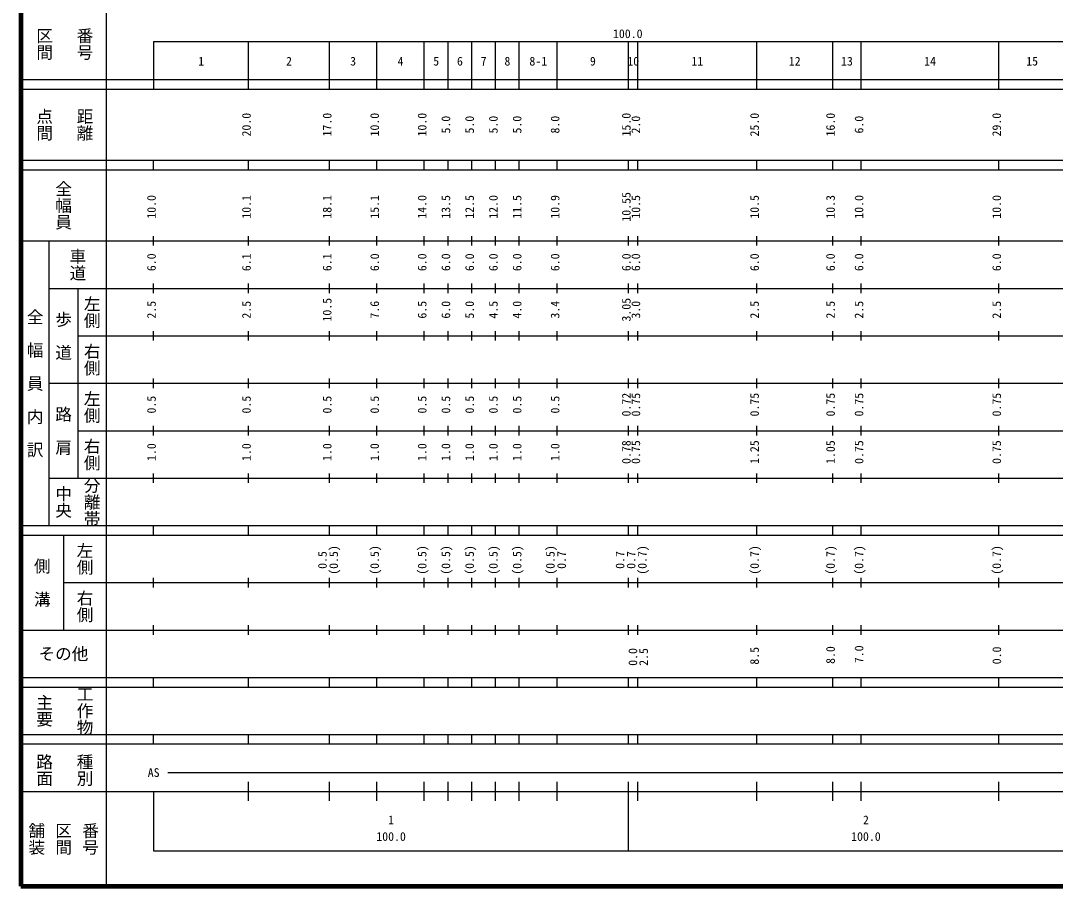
# Model space of a CAD drawing. Units: millimetres on the paper, enlarged 1000 times. Extents: x 40000 to 680000, y 20000 to 380000.
# Drawn here: x 40000 to 257883, y 20000 to 202409 of the extents above; entities that cross this region are included whole.
import ezdxf
from ezdxf.enums import TextEntityAlignment as Align

# ---------------------------------------------------------------- set-up
doc = ezdxf.new("R2010")
doc.units = ezdxf.units.MM
doc.header["$LTSCALE"] = 1000
doc.layers.add('M-TTL', color=2, linetype='Continuous', lineweight=140)
doc.layers.add('M-TTL-BAND', color=7, linetype='Continuous', lineweight=25)
doc.styles.add('@ＭＳ ゴシック', font='')
doc.styles.add('ＭＳ ゴシック', font='')
doc.styles.get('@ＭＳ ゴシック').set_extended_font_data('@MS Gothic')
doc.styles.get('ＭＳ ゴシック').set_extended_font_data('MS Gothic')

msp = doc.modelspace()

# ---------------------------------------------------------------- linework, layer by layer
at = {"layer": 'M-TTL'}
for p, q in [((40000, 380000), (40000, 20000)), ((40000, 20000), (680000, 20000))]:
    msp.add_line(p, q, dxfattribs=at)
at = {"layer": 'M-TTL-BAND'}
for p, q in [((58000, 370000), (58000, 20000)), ((68000, 198000), (579000, 198000)), ((68000, 198000), (68000, 188000)), ((88000, 188000), (88000, 198000)), ((105000, 188000), (105000, 198000)), ((115000, 188000), (115000, 198000)), ((125000, 188000), (125000, 198000)), ((130000, 188000), (130000, 198000)), ((135000, 188000), (135000, 198000)), ((140000, 188000), (140000, 198000)), ((145000, 188000), (145000, 198000)), ((153000, 188000), (153000, 198000)), ((168000, 188000), (168000, 198000)), ((170000, 188000), (170000, 198000)), ((195000, 188000), (195000, 198000)), ((211000, 188000), (211000, 198000)), ((217000, 188000), (217000, 198000)), ((246000, 188000), (246000, 198000)), ((40000, 190000), (579000, 190000)), ((40000, 188000), (579000, 188000)), ((40000, 173000), (579000, 173000)), ((68000, 171000), (68000, 173000)), ((88000, 171000), (88000, 173000)), ((105000, 171000), (105000, 173000)), ((115000, 171000), (115000, 173000)), ((125000, 171000), (125000, 173000)), ((130000, 171000), (130000, 173000)), ((135000, 171000), (135000, 173000)), ((140000, 171000), (140000, 173000)), ((145000, 171000), (145000, 173000)), ((153000, 171000), (153000, 173000)), ((168000, 171000), (168000, 173000)), ((170000, 171000), (170000, 173000)), ((195000, 171000), (195000, 173000)), ((211000, 171000), (211000, 173000)), ((217000, 171000), (217000, 173000)), ((246000, 171000), (246000, 173000)), ((40000, 171000), (579000, 171000)), ((68000, 155000), (68000, 157000)), ((88000, 155000), (88000, 157000)), ((105000, 155000), (105000, 157000)), ((115000, 155000), (115000, 157000)), ((125000, 155000), (125000, 157000)), ((130000, 155000), (130000, 157000)), ((135000, 155000), (135000, 157000)), ((140000, 155000), (140000, 157000)), ((145000, 155000), (145000, 157000)), ((153000, 155000), (153000, 157000)), ((168000, 155000), (168000, 157000)), ((170000, 155000), (170000, 157000)), ((195000, 155000), (195000, 157000)), ((211000, 155000), (211000, 157000)), ((217000, 155000), (217000, 157000)), ((246000, 155000), (246000, 157000)), ((40000, 156000), (579000, 156000)), ((46000, 96000), (46000, 156000)), ((46000, 146000), (579000, 146000)), ((52000, 146000), (52000, 106000)), ((68000, 145000), (68000, 147000)), ((88000, 145000), (88000, 147000)), ((105000, 145000), (105000, 147000)), ((115000, 145000), (115000, 147000)), ((125000, 145000), (125000, 147000)), ((130000, 145000), (130000, 147000)), ((135000, 145000), (135000, 147000)), ((140000, 145000), (140000, 147000)), ((145000, 145000), (145000, 147000)), ((153000, 145000), (153000, 147000)), ((168000, 145000), (168000, 147000)), ((170000, 145000), (170000, 147000)), ((195000, 145000), (195000, 147000)), ((211000, 145000), (211000, 147000)), ((217000, 145000), (217000, 147000)), ((246000, 145000), (246000, 147000)), ((52000, 136000), (579000, 136000)), ((68000, 135000), (68000, 137000)), ((88000, 135000), (88000, 137000)), ((105000, 135000), (105000, 137000)), ((115000, 135000), (115000, 137000)), ((125000, 135000), (125000, 137000)), ((130000, 135000), (130000, 137000)), ((135000, 135000), (135000, 137000)), ((140000, 135000), (140000, 137000)), ((145000, 135000), (145000, 137000)), ((153000, 135000), (153000, 137000)), ((168000, 135000), (168000, 137000)), ((170000, 135000), (170000, 137000)), ((195000, 135000), (195000, 137000)), ((211000, 135000), (211000, 137000)), ((217000, 135000), (217000, 137000)), ((246000, 135000), (246000, 137000)), ((68000, 125000), (68000, 127000)), ((88000, 125000), (88000, 127000)), ((105000, 125000), (105000, 127000)), ((115000, 125000), (115000, 127000)), ((125000, 125000), (125000, 127000)), ((130000, 125000), (130000, 127000)), ((135000, 125000), (135000, 127000)), ((140000, 125000), (140000, 127000)), ((145000, 125000), (145000, 127000)), ((153000, 125000), (153000, 127000)), ((168000, 125000), (168000, 127000)), ((170000, 125000), (170000, 127000)), ((195000, 125000), (195000, 127000)), ((211000, 125000), (211000, 127000)), ((217000, 125000), (217000, 127000)), ((246000, 125000), (246000, 127000)), ((46000, 126000), (579000, 126000)), ((52000, 116000), (579000, 116000)), ((68000, 115000), (68000, 117000)), ((88000, 115000), (88000, 117000)), ((105000, 115000), (105000, 117000)), ((115000, 115000), (115000, 117000)), ((125000, 115000), (125000, 117000)), ((130000, 115000), (130000, 117000)), ((135000, 115000), (135000, 117000)), ((140000, 115000), (140000, 117000)), ((145000, 115000), (145000, 117000)), ((153000, 115000), (153000, 117000)), ((168000, 115000), (168000, 117000)), ((170000, 115000), (170000, 117000)), ((195000, 115000), (195000, 117000)), ((211000, 115000), (211000, 117000)), ((217000, 115000), (217000, 117000)), ((246000, 115000), (246000, 117000)), ((68000, 105000), (68000, 107000)), ((88000, 105000), (88000, 107000)), ((105000, 105000), (105000, 107000)), ((115000, 105000), (115000, 107000)), ((125000, 105000), (125000, 107000)), ((130000, 105000), (130000, 107000)), ((135000, 105000), (135000, 107000)), ((140000, 105000), (140000, 107000)), ((145000, 105000), (145000, 107000)), ((153000, 105000), (153000, 107000)), ((168000, 105000), (168000, 107000)), ((170000, 105000), (170000, 107000)), ((195000, 105000), (195000, 107000)), ((211000, 105000), (211000, 107000)), ((217000, 105000), (217000, 107000)), ((246000, 105000), (246000, 107000)), ((46000, 106000), (579000, 106000)), ((40000, 96000), (579000, 96000)), ((68000, 94000), (68000, 96000)), ((88000, 94000), (88000, 96000)), ((105000, 94000), (105000, 96000)), ((115000, 94000), (115000, 96000)), ((125000, 94000), (125000, 96000)), ((130000, 94000), (130000, 96000)), ((135000, 94000), (135000, 96000)), ((140000, 94000), (140000, 96000)), ((145000, 94000), (145000, 96000)), ((153000, 94000), (153000, 96000)), ((168000, 94000), (168000, 96000)), ((170000, 94000), (170000, 96000)), ((195000, 94000), (195000, 96000)), ((211000, 94000), (211000, 96000)), ((217000, 94000), (217000, 96000)), ((246000, 94000), (246000, 96000)), ((40000, 94000), (579000, 94000)), ((49000, 94000), (49000, 74000)), ((68000, 83000), (68000, 85000)), ((88000, 83000), (88000, 85000)), ((105000, 83000), (105000, 85000)), ((115000, 83000), (115000, 85000)), ((125000, 83000), (125000, 85000)), ((130000, 83000), (130000, 85000)), ((135000, 83000), (135000, 85000)), ((140000, 83000), (140000, 85000)), ((145000, 83000), (145000, 85000)), ((153000, 83000), (153000, 85000)), ((168000, 83000), (168000, 85000)), ((170000, 83000), (170000, 85000)), ((195000, 83000), (195000, 85000)), ((211000, 83000), (211000, 85000)), ((217000, 83000), (217000, 85000)), ((246000, 83000), (246000, 85000)), ((49000, 84000), (579000, 84000)), ((68000, 73000), (68000, 75000)), ((88000, 73000), (88000, 75000)), ((105000, 73000), (105000, 75000)), ((115000, 73000), (115000, 75000)), ((125000, 73000), (125000, 75000)), ((130000, 73000), (130000, 75000)), ((135000, 73000), (135000, 75000)), ((140000, 73000), (140000, 75000)), ((145000, 73000), (145000, 75000)), ((153000, 73000), (153000, 75000)), ((168000, 73000), (168000, 75000)), ((170000, 73000), (170000, 75000)), ((195000, 73000), (195000, 75000)), ((211000, 73000), (211000, 75000)), ((217000, 73000), (217000, 75000)), ((246000, 73000), (246000, 75000)), ((40000, 74000), (579000, 74000)), ((40000, 64000), (579000, 64000)), ((68000, 62000), (68000, 64000)), ((88000, 62000), (88000, 64000)), ((105000, 62000), (105000, 64000)), ((115000, 62000), (115000, 64000)), ((125000, 62000), (125000, 64000)), ((130000, 62000), (130000, 64000)), ((135000, 62000), (135000, 64000)), ((140000, 62000), (140000, 64000)), ((145000, 62000), (145000, 64000)), ((153000, 62000), (153000, 64000)), ((168000, 62000), (168000, 64000)), ((170000, 62000), (170000, 64000)), ((195000, 62000), (195000, 64000)), ((211000, 62000), (211000, 64000)), ((217000, 62000), (217000, 64000)), ((246000, 62000), (246000, 64000)), ((40000, 62000), (579000, 62000)), ((40000, 52000), (579000, 52000)), ((68000, 50000), (68000, 52000)), ((88000, 50000), (88000, 52000)), ((105000, 50000), (105000, 52000)), ((115000, 50000), (115000, 52000)), ((125000, 50000), (125000, 52000)), ((130000, 50000), (130000, 52000)), ((135000, 50000), (135000, 52000)), ((140000, 50000), (140000, 52000)), ((145000, 50000), (145000, 52000)), ((153000, 50000), (153000, 52000)), ((168000, 50000), (168000, 52000)), ((170000, 50000), (170000, 52000)), ((195000, 50000), (195000, 52000)), ((211000, 50000), (211000, 52000)), ((217000, 50000), (217000, 52000)), ((246000, 50000), (246000, 52000)), ((40000, 50000), (579000, 50000)), ((71000, 44000), (565000, 44000)), ((88000, 38000), (88000, 42000)), ((105000, 38000), (105000, 42000)), ((115000, 38000), (115000, 42000)), ((125000, 38000), (125000, 42000)), ((130000, 38000), (130000, 42000)), ((135000, 38000), (135000, 42000)), ((140000, 38000), (140000, 42000)), ((145000, 38000), (145000, 42000)), ((153000, 38000), (153000, 42000)), ((168000, 27500), (168000, 42000)), ((170000, 38000), (170000, 42000)), ((195000, 38000), (195000, 42000)), ((211000, 38000), (211000, 42000)), ((217000, 38000), (217000, 42000)), ((246000, 38000), (246000, 42000)), ((40000, 40000), (579000, 40000)), ((68000, 40000), (68000, 27500)), ((68000, 27500), (579000, 27500))]:
    msp.add_line(p, q, dxfattribs=at)

# ---------------------------------------------------------------- texts
at = {"layer": 'M-TTL-BAND', "style": '@ＭＳ ゴシック'}
for s, p in [('区間', (45000, 197500)), ('番号', (53500, 197500)), ('点間', (45000, 180500)), ('距離', (53500, 180500)), ('全幅員', (49000, 163500)), ('車道', (52000, 151000)), ('左側', (55000, 141000)), ('全\u3000幅\u3000員\u3000内\u3000訳', (43000, 126000)), ('歩\u3000道', (49000, 136000)), ('右側', (55000, 131000)), ('左側', (55000, 121000)), ('路\u3000肩', (49000, 116000)), ('右側', (55000, 111000)), ('分離帯', (55000, 101000)), ('中央', (49000, 101000)), ('左側', (53500, 89000)), ('側\u3000溝', (44500, 84000)), ('右側', (53500, 79000)), ('工作物', (53500, 57000)), ('主要', (45000, 57000)), ('路面', (45000, 44500)), ('種別', (53500, 44500)), ('舗装', (43333, 30000)), ('区間', (49000, 30000)), ('番号', (54667, 30000))]:
    msp.add_text(s, height=2566, rotation=270, dxfattribs=at).set_placement(p, align=Align.MIDDLE_CENTER)
at = {"layer": 'M-TTL-BAND', "style": 'ＭＳ ゴシック'}
for s, p in [('100.0', (167844, 198195)), ('1', (78000, 192405)), ('2', (96500, 192405)), ('3', (110000, 192405)), ('4', (120000, 192405)), ('5', (127500, 192405)), ('6', (132500, 192405)), ('7', (137500, 192405)), ('8', (142500, 192405)), ('8-1', (149000, 192405)), ('9', (160500, 192405)), ('10', (169000, 192405)), ('11', (182500, 192405)), ('12', (203000, 192405)), ('13', (214000, 192405)), ('14', (231500, 192405)), ('15', (253000, 192405)), ('AS', (68000, 42500)), ('2', (218000, 32523)), ('1', (118000, 32523)), ('100.0', (118000, 29033)), ('100.0', (218000, 29033))]:
    msp.add_text(s, height=1833, dxfattribs=at).set_placement(p, align=Align.BOTTOM_CENTER)
for s, p in [('20.0', (89000, 180500)), ('17.0', (106000, 180500)), ('10.0', (116000, 180500)), ('10.0', (126000, 180500)), ('5.0', (131000, 180500)), ('5.0', (136000, 180500)), ('5.0', (141000, 180500)), ('5.0', (146000, 180500)), ('8.0', (154000, 180500)), ('15.0', (169000, 180500)), ('2.0', (171000, 180500)), ('25.0', (196000, 180500)), ('16.0', (212000, 180500)), ('6.0', (218000, 180500)), ('29.0', (247000, 180500)), ('10.55', (169000, 163174)), ('10.0', (69000, 163174)), ('10.1', (89000, 163174)), ('18.1', (106000, 163174)), ('15.1', (116000, 163174)), ('14.0', (126000, 163174)), ('13.5', (131000, 163174)), ('12.5', (136000, 163174)), ('12.0', (141000, 163174)), ('11.5', (146000, 163174)), ('10.9', (154000, 163174)), ('10.5', (171000, 163174)), ('10.5', (196000, 163174)), ('10.3', (212000, 163174)), ('10.0', (218000, 163174)), ('10.0', (247000, 163174)), ('6.0', (69000, 151500)), ('6.1', (89000, 151500)), ('6.1', (106000, 151500)), ('6.0', (116000, 151500)), ('6.0', (126000, 151500)), ('6.0', (131000, 151500)), ('6.0', (136000, 151500)), ('6.0', (141000, 151500)), ('6.0', (146000, 151500)), ('6.0', (154000, 151500)), ('6.0', (169000, 151500)), ('6.0', (171000, 151500)), ('6.0', (196000, 151500)), ('6.0', (212000, 151500)), ('6.0', (218000, 151500)), ('6.0', (247000, 151500)), ('10.5', (106000, 141500)), ('3.05', (169000, 141500)), ('2.5', (69000, 141500)), ('2.5', (89000, 141500)), ('7.6', (116000, 141500)), ('6.5', (126000, 141500)), ('6.0', (131000, 141500)), ('5.0', (136000, 141500)), ('4.5', (141000, 141500)), ('4.0', (146000, 141500)), ('3.4', (154000, 141500)), ('3.0', (171000, 141500)), ('2.5', (196000, 141500)), ('2.5', (212000, 141500)), ('2.5', (218000, 141500)), ('2.5', (247000, 141500)), ('0.5', (69000, 121500)), ('0.5', (89000, 121500)), ('0.5', (106000, 121500)), ('0.5', (116000, 121500)), ('0.5', (126000, 121500)), ('0.5', (131000, 121500)), ('0.5', (136000, 121500)), ('0.5', (141000, 121500)), ('0.5', (146000, 121500)), ('0.5', (154000, 121500)), ('0.72', (169000, 121500)), ('0.75', (171000, 121500)), ('0.75', (196000, 121500)), ('0.75', (212000, 121500)), ('0.75', (218000, 121500)), ('0.75', (247000, 121500)), ('0.78', (169000, 111500)), ('0.75', (171000, 111500)), ('1.25', (196000, 111500)), ('1.05', (212000, 111500)), ('0.75', (218000, 111500)), ('0.75', (247000, 111500)), ('1.0', (69000, 111500)), ('1.0', (89000, 111500)), ('1.0', (106000, 111500)), ('1.0', (116000, 111500)), ('1.0', (126000, 111500)), ('1.0', (131000, 111500)), ('1.0', (136000, 111500)), ('1.0', (141000, 111500)), ('1.0', (146000, 111500)), ('1.0', (154000, 111500)), ('(0.5)', (107370, 88764)), ('(0.5)', (116000, 88764)), ('(0.5)', (126000, 88764)), ('(0.5)', (131000, 88764)), ('(0.5)', (136000, 88764)), ('(0.5)', (141000, 88764)), ('(0.5)', (146000, 88764)), ('(0.5)', (153000, 88764)), ('(0.7)', (172370, 88764)), ('(0.7)', (196000, 88764)), ('(0.7)', (212000, 88764)), ('(0.7)', (218000, 88764)), ('(0.7)', (247000, 88764)), ('0.5', (105000, 88764)), ('0.7', (155370, 88764)), ('0.7', (167671, 88764)), ('0.7', (170000, 88764)), ('0.0', (170383, 68335)), ('2.5', (172646, 68332)), ('8.5', (196000, 68574)), ('8.0', (212000, 68736)), ('7.0', (218000, 68897)), ('0.0', (247021, 68655))]:
    msp.add_text(s, height=1833, rotation=90, dxfattribs=at).set_placement(p, align=Align.BOTTOM_CENTER)
msp.add_text('その他', height=2566, dxfattribs=at).set_placement((49000, 69000), align=Align.MIDDLE_CENTER)

doc.saveas('drawing.dxf')
